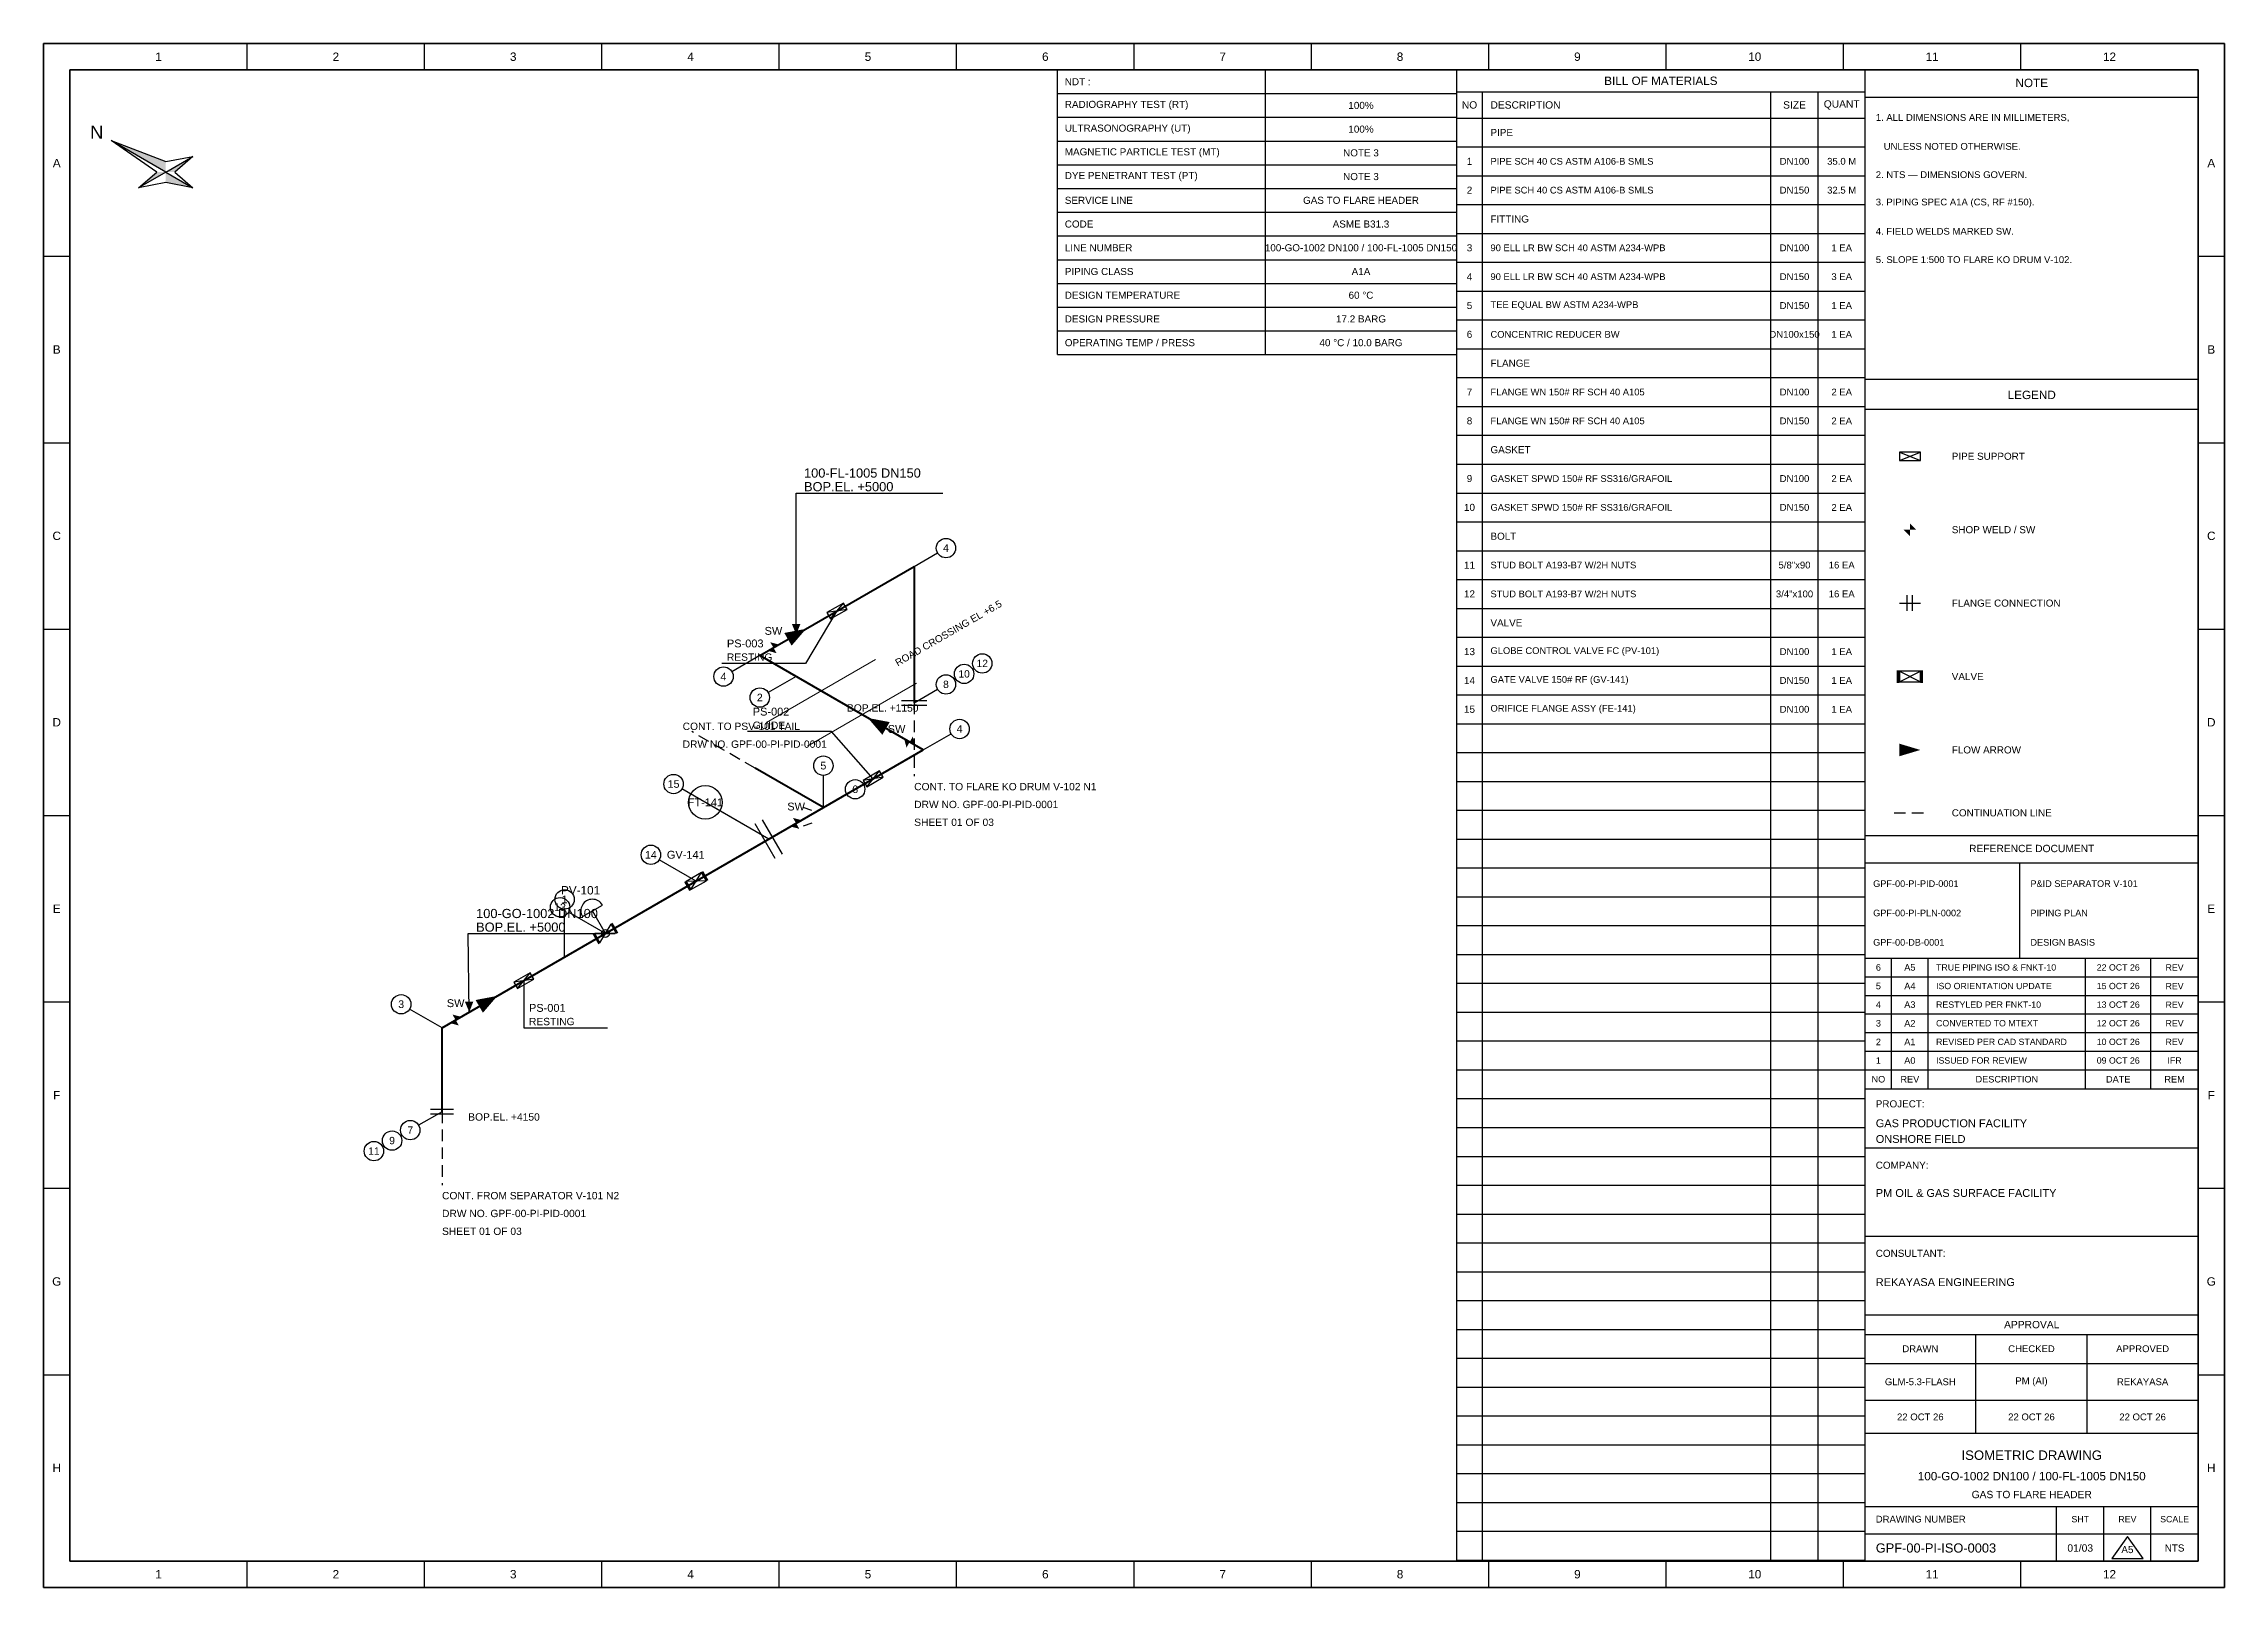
# Model space of a CAD drawing. Header units: millimetres. Extents: x 2 to 1418, y 1 to 296.
# Drawn here: x 2 to 418, y 1.3 to 295.7 of the extents above; entities that cross this region are included whole.
import ezdxf

# ---------------------------------------------------------------- set-up
doc = ezdxf.new("R2010")
doc.units = ezdxf.units.MM
for name, color, linetype, lineweight in [('REF-FRAME', 7, 'Continuous', 35), ('REF-PROC', 7, 'Continuous', 50), ('REF-ROAD', 7, 'Continuous', 18), ('REF-SYM', 7, 'Continuous', 25), ('REF-TEXT', 7, 'Continuous', 18), ('REF-TITLE', 7, 'Continuous', 25)]:
    doc.layers.add(name, color=color, linetype=linetype, lineweight=lineweight)
doc.styles.add('ARIAL', font='arial.ttf')

msp = doc.modelspace()

# ---------------------------------------------------------------- linework, layer by layer
at = {"layer": 'REF-FRAME'}
for p, q in [((2, 295.7), (2, 1.3)), ((418, 295.7), (2, 295.7)), ((418, 1.3), (418, 295.7)), ((7, 290.7), (7, 6.3)), ((413, 290.7), (7, 290.7)), ((413, 6.3), (413, 290.7)), ((7, 6.3), (413, 6.3)), ((2, 1.3), (418, 1.3))]:
    msp.add_line(p, q, dxfattribs=at)
at = {"layer": 'REF-PROC'}
for p, q in [((138.622, 179), (168.067, 196)), ((168.067, 196), (168.067, 170)), ((169.799, 161), (138.622, 179)), ((150.746, 150), (169.799, 161)), ((150.746, 150), (137.756, 157.5)), ((78, 108), (150.746, 150)), ((78, 92), (78, 108))]:
    msp.add_line(p, q, dxfattribs=at)
at = {"layer": 'REF-ROAD'}
for p, q in [((139.921, 166.25), (160.705, 178.25)), ((147.715, 161.75), (168.5, 173.75))]:
    msp.add_line(p, q, dxfattribs=at)
at = {"layer": 'REF-SYM'}
for p, q in [((145.55, 183), (145.55, 210)), ((145.55, 210), (173.55, 210)), ((168.067, 196), (172.527, 198.575)), ((153.344, 187.5), (147.344, 177.5)), ((154.553, 189.006), (151.435, 187.206)), ((155.253, 187.794), (151.435, 187.206)), ((151.435, 187.206), (152.135, 185.994)), ((152.135, 185.994), (154.553, 189.006)), ((152.135, 185.994), (155.253, 187.794)), ((155.253, 187.794), (154.553, 189.006)), ((138.622, 179), (133.296, 175.925)), ((147.344, 177.5), (131.344, 177.5)), ((145.55, 175), (140.224, 171.925)), ((168.067, 170), (172.527, 172.575)), ((165.667, 170.45), (170.467, 170.45)), ((165.667, 169.55), (170.467, 169.55)), ((168.067, 170), (168.067, 167.8)), ((168.067, 166.6), (168.067, 164.4)), ((125.978, 164.3), (125.631, 164.5)), ((128.922, 162.6), (127.017, 163.7)), ((152.272, 164.5), (136.272, 164.5)), ((160.272, 155.5), (152.272, 164.5)), ((168.067, 163.2), (168.067, 161)), ((169.799, 161), (175.125, 164.075)), ((131.867, 160.9), (129.962, 162)), ((134.811, 159.2), (132.906, 160.3)), ((137.756, 157.5), (135.85, 158.6)), ((168.067, 159.8), (168.067, 157.6)), ((150.746, 150), (150.746, 156.15)), ((161.481, 157.006), (158.364, 155.206)), ((162.181, 155.794), (158.364, 155.206)), ((158.364, 155.206), (159.064, 153.994)), ((159.064, 153.994), (161.481, 157.006)), ((159.064, 153.994), (162.181, 155.794)), ((162.181, 155.794), (161.481, 157.006)), ((168.067, 156.4), (168.067, 156)), ((140.354, 144), (123.769, 153.575)), ((140.354, 144), (128.229, 151)), ((148.515, 149.45), (146.915, 150.05)), ((147.715, 148.25), (155.206, 152.575)), ((141.561, 140.309), (137.761, 146.891)), ((142.947, 141.109), (139.147, 147.691)), ((148.515, 147.05), (146.915, 146.45)), ((126.497, 136), (119.439, 140.075)), ((127.52, 137.629), (124.575, 135.929)), ((125.475, 134.371), (127.52, 137.629)), ((128.42, 136.071), (127.52, 137.629)), ((128.42, 136.071), (124.575, 135.929)), ((124.575, 135.929), (125.475, 134.371)), ((125.475, 134.371), (128.42, 136.071)), ((101.383, 121.5), (101.383, 130.65)), ((109.177, 126), (102.119, 130.075)), ((104.772, 129.23), (108.582, 131.43)), ((109.177, 126), (106.677, 130.33)), ((83, 126), (111, 126)), ((83.196, 111), (83, 126)), ((109.177, 126), (107.118, 125.966)), ((108.118, 124.234), (107.118, 125.966)), ((108.118, 124.234), (109.177, 126)), ((109.177, 126), (110.236, 127.766)), ((111.236, 126.034), (109.177, 126)), ((111.236, 126.034), (110.236, 127.766)), ((94.797, 118.506), (91.68, 116.706)), ((95.497, 117.294), (91.68, 116.706)), ((91.68, 116.706), (92.38, 115.494)), ((92.38, 115.494), (94.797, 118.506)), ((92.38, 115.494), (95.497, 117.294)), ((93.588, 117), (93.588, 108)), ((95.497, 117.294), (94.797, 118.506)), ((78, 108), (71.808, 111.575)), ((93.588, 108), (109.588, 108)), ((78, 92), (73.54, 89.425)), ((80.2, 92.45), (75.8, 92.45)), ((80.2, 91.55), (75.8, 91.55)), ((78, 92), (78, 89.8)), ((78, 88.6), (78, 86.4)), ((78, 85.2), (78, 83)), ((78, 81.8), (78, 79.6)), ((78, 78.4), (78, 78))]:
    msp.add_line(p, q, dxfattribs=at)
for centre, radius in [((174.129, 199.5), 1.85), ((181.057, 177.5), 1.85), ((131.694, 175), 1.85), ((174.129, 173.5), 1.85), ((177.593, 175.5), 1.85), ((138.622, 171), 1.85), ((176.727, 165), 1.85), ((150.746, 158), 1.85), ((122.167, 154.5), 1.85), ((128.229, 151), 3.2), ((156.808, 153.5), 1.85), ((117.837, 141), 1.85), ((101.383, 132.5), 1.85), ((100.517, 131), 1.85), ((109.177, 126), 0.75), ((70.206, 112.5), 1.85), ((68.474, 86.5), 1.85), ((71.938, 88.5), 1.85), ((65.01, 84.5), 1.85)]:
    msp.add_circle(centre, radius, dxfattribs=at)
msp.add_arc((106.677, 130.33), 2.2, 30, 210, dxfattribs=at)
for points in [[(25.3, 271.2), (14.908, 277.2), (25.3, 273.2)], [(25.3, 271.2), (20.104, 268.2), (23.568, 271.2)], [(25.3, 271.2), (30.496, 274.2), (27.032, 271.2)], [(25.3, 271.2), (30.496, 268.2), (25.3, 269.2)], [(358, 204.2), (359.2, 203), (358, 201.8), (356.8, 203)], [(147.455, 184.1), (143.291, 183.312), (144.691, 180.888)], [(145.55, 183), (144.75, 185), (146.35, 185)], [(142.259, 181.1), (140.62, 181.539), (140.181, 179.9), (141.82, 179.461)], [(355.5, 173.8), (356, 173.8), (355.5, 176.2), (356, 176.2)], [(360, 173.8), (360.5, 173.8), (360, 176.2), (360.5, 176.2)], [(159.233, 167.1), (161.997, 163.888), (163.397, 166.312)], [(166.161, 163.1), (166.601, 161.461), (168.24, 161.9), (167.801, 163.539)], [(360, 161), (356, 162.2), (356, 159.8)], [(146.589, 147.6), (144.95, 148.039), (144.511, 146.4), (146.15, 145.961)], [(128.47, 135.984), (128.816, 136.184), (127.47, 137.716), (127.816, 137.916)], [(125.179, 134.084), (125.525, 134.284), (124.179, 135.816), (124.525, 136.016)], [(107.822, 123.947), (108.168, 124.147), (106.722, 125.853), (107.068, 126.053)], [(111.286, 125.947), (111.632, 126.147), (110.186, 127.853), (110.532, 128.053)], [(83.196, 111), (82.37, 112.989), (83.97, 113.01)], [(88.566, 114.1), (84.401, 113.312), (85.801, 110.888)], [(81.637, 110.1), (79.998, 110.539), (79.559, 108.9), (81.198, 108.461)]]:
    msp.add_solid(points, dxfattribs=at)
at = {"layer": 'REF-TITLE'}
for p, q in [((40.833, 290.7), (40.833, 295.7)), ((74.667, 290.7), (74.667, 295.7)), ((108.5, 290.7), (108.5, 295.7)), ((142.333, 290.7), (142.333, 295.7)), ((176.167, 290.7), (176.167, 295.7)), ((210, 290.7), (210, 295.7)), ((243.833, 290.7), (243.833, 295.7)), ((277.667, 290.7), (277.667, 295.7)), ((311.5, 290.7), (311.5, 295.7)), ((345.333, 290.7), (345.333, 295.7)), ((379.167, 290.7), (379.167, 295.7)), ((195.4, 236.4), (195.4, 290.7)), ((195.4, 290.7), (271.5, 290.7)), ((235.1, 236.4), (235.1, 290.7)), ((271.5, 290.7), (271.5, 6.3)), ((349.5, 290.7), (271.5, 290.7)), ((349.5, 6.3), (349.5, 290.7)), ((349.5, 290.7), (413, 290.7)), ((413, 6.3), (413, 290.7)), ((195.4, 286.175), (271.5, 286.175)), ((271.5, 286.5), (349.5, 286.5)), ((276.5, 6.3), (276.5, 286.5)), ((331.5, 6.3), (331.5, 286.5)), ((340.5, 6.3), (340.5, 286.5)), ((349.5, 285.5), (413, 285.5)), ((195.4, 281.65), (271.5, 281.65)), ((271.5, 281.5), (349.5, 281.5)), ((14.908, 277.2), (25.3, 273.2)), ((23.568, 271.2), (14.908, 277.2)), ((25.3, 271.2), (14.908, 277.2)), ((195.4, 277.125), (271.5, 277.125)), ((271.5, 276), (349.5, 276)), ((20.104, 268.2), (23.568, 271.2)), ((25.3, 271.2), (20.104, 268.2)), ((25.3, 271.2), (30.496, 274.2)), ((25.3, 273.2), (30.496, 274.2)), ((25.3, 271.2), (30.496, 268.2)), ((30.496, 274.2), (27.032, 271.2)), ((27.032, 271.2), (30.496, 268.2)), ((195.4, 272.6), (271.5, 272.6)), ((271.5, 270.5), (349.5, 270.5)), ((25.3, 269.2), (20.104, 268.2)), ((30.496, 268.2), (25.3, 269.2)), ((195.4, 268.075), (271.5, 268.075)), ((195.4, 263.55), (271.5, 263.55)), ((271.5, 265), (349.5, 265)), ((195.4, 259.025), (271.5, 259.025)), ((271.5, 259.5), (349.5, 259.5)), ((2, 255.15), (7, 255.15)), ((195.4, 254.5), (271.5, 254.5)), ((271.5, 254), (349.5, 254)), ((413, 255.15), (418, 255.15)), ((195.4, 249.975), (271.5, 249.975)), ((195.4, 245.45), (271.5, 245.45)), ((271.5, 248.5), (349.5, 248.5)), ((271.5, 243), (349.5, 243)), ((195.4, 240.925), (271.5, 240.925)), ((271.5, 237.5), (349.5, 237.5)), ((195.4, 236.4), (271.5, 236.4)), ((271.5, 232), (349.5, 232)), ((349.5, 231.7), (413, 231.7)), ((271.5, 226.5), (349.5, 226.5)), ((349.5, 226), (413, 226)), ((271.5, 221), (349.5, 221)), ((2, 219.6), (7, 219.6)), ((356, 216.2), (360, 217.8)), ((356, 217.8), (356, 216.2)), ((356, 217.8), (360, 216.2)), ((360, 217.8), (356, 217.8)), ((360, 216.2), (360, 217.8)), ((413, 219.6), (418, 219.6)), ((271.5, 215.5), (349.5, 215.5)), ((356, 216.2), (360, 216.2)), ((271.5, 210), (349.5, 210)), ((271.5, 204.5), (349.5, 204.5)), ((271.5, 199), (349.5, 199)), ((271.5, 193.5), (349.5, 193.5)), ((271.5, 188), (349.5, 188)), ((356, 189), (360, 189)), ((357.5, 187.5), (357.5, 190.5)), ((358.5, 187.5), (358.5, 190.5)), ((2, 184.05), (7, 184.05)), ((413, 184.05), (418, 184.05)), ((271.5, 182.5), (349.5, 182.5)), ((271.5, 177), (349.5, 177)), ((356, 174), (360, 176)), ((356, 176), (356, 174)), ((356, 176), (360, 174)), ((360, 176), (356, 176)), ((360, 174), (360, 176)), ((271.5, 171.5), (349.5, 171.5)), ((356, 174), (360, 174)), ((271.5, 166), (349.5, 166)), ((271.5, 160.5), (349.5, 160.5)), ((271.5, 155), (349.5, 155)), ((2, 148.5), (7, 148.5)), ((271.5, 149.5), (349.5, 149.5)), ((355, 149), (357.2, 149)), ((358.4, 149), (360.6, 149)), ((413, 148.5), (418, 148.5)), ((271.5, 144), (349.5, 144)), ((349.5, 144.7), (413, 144.7)), ((271.5, 138.5), (349.5, 138.5)), ((349.5, 139.5), (413, 139.5)), ((379, 121.3), (379, 139.5)), ((271.5, 133), (349.5, 133)), ((271.5, 127.5), (349.5, 127.5)), ((271.5, 122), (349.5, 122)), ((349.5, 121.3), (413, 121.3)), ((354.5, 96.4), (354.5, 121.3)), ((361.5, 96.4), (361.5, 121.3)), ((391.5, 96.4), (391.5, 121.3)), ((404, 96.4), (404, 121.3)), ((271.5, 116.5), (349.5, 116.5)), ((349.5, 117.75), (413, 117.75)), ((2, 112.95), (7, 112.95)), ((349.5, 114.2), (413, 114.2)), ((413, 112.95), (418, 112.95)), ((271.5, 111), (349.5, 111)), ((349.5, 110.65), (413, 110.65)), ((271.5, 105.5), (349.5, 105.5)), ((349.5, 107.1), (413, 107.1)), ((271.5, 100), (349.5, 100)), ((349.5, 103.55), (413, 103.55)), ((349.5, 100), (413, 100)), ((349.5, 96.4), (413, 96.4)), ((271.5, 94.5), (349.5, 94.5)), ((271.5, 89), (349.5, 89)), ((271.5, 83.5), (349.5, 83.5)), ((349.5, 85.1), (413, 85.1)), ((2, 77.4), (7, 77.4)), ((271.5, 78), (349.5, 78)), ((413, 77.4), (418, 77.4)), ((271.5, 72.5), (349.5, 72.5)), ((271.5, 67), (349.5, 67)), ((349.5, 68.3), (413, 68.3)), ((271.5, 61.5), (349.5, 61.5)), ((271.5, 56), (349.5, 56)), ((271.5, 50.5), (349.5, 50.5)), ((349.5, 53.3), (413, 53.3)), ((349.5, 49.5), (413, 49.5)), ((370.6, 30.7), (370.6, 49.5)), ((391.8, 30.7), (391.8, 49.5)), ((2, 41.85), (7, 41.85)), ((271.5, 45), (349.5, 45)), ((349.5, 44), (413, 44)), ((413, 41.85), (418, 41.85)), ((271.5, 39.5), (349.5, 39.5)), ((271.5, 34), (349.5, 34)), ((349.5, 37), (413, 37)), ((349.5, 30.7), (413, 30.7)), ((271.5, 28.5), (349.5, 28.5)), ((271.5, 23), (349.5, 23)), ((271.5, 17.5), (349.5, 17.5)), ((349.5, 16.7), (413, 16.7)), ((386, 6.3), (386, 16.7)), ((395, 6.3), (395, 16.7)), ((404, 6.3), (404, 16.7)), ((271.5, 12), (349.5, 12)), ((349.5, 11.5), (413, 11.5)), ((399.5, 11), (396.5, 6.8)), ((402.5, 6.8), (399.5, 11)), ((40.833, 1.3), (40.833, 6.3)), ((74.667, 1.3), (74.667, 6.3)), ((108.5, 1.3), (108.5, 6.3)), ((142.333, 1.3), (142.333, 6.3)), ((176.167, 1.3), (176.167, 6.3)), ((210, 1.3), (210, 6.3)), ((243.833, 1.3), (243.833, 6.3)), ((271.5, 6.5), (349.5, 6.5)), ((271.5, 6.3), (349.5, 6.3)), ((277.667, 1.3), (277.667, 6.3)), ((311.5, 1.3), (311.5, 6.3)), ((345.333, 1.3), (345.333, 6.3)), ((349.5, 6.3), (413, 6.3)), ((379.167, 1.3), (379.167, 6.3)), ((396.5, 6.8), (402.5, 6.8))]:
    msp.add_line(p, q, dxfattribs=at)

# ---------------------------------------------------------------- texts
at = {"layer": 'REF-TEXT', "style": 'ARIAL'}
for s, insert, char_height, attachment_point in [('1', (23.917, 293.2), 1.6, 5), ('2', (57.75, 293.2), 1.6, 5), ('3', (91.583, 293.2), 1.6, 5), ('4', (125.417, 293.2), 1.6, 5), ('5', (159.25, 293.2), 1.6, 5), ('6', (193.083, 293.2), 1.6, 5), ('7', (226.917, 293.2), 1.6, 5), ('8', (260.75, 293.2), 1.6, 5), ('9', (294.583, 293.2), 1.6, 5), ('10', (328.417, 293.2), 1.6, 5), ('11', (362.25, 293.2), 1.6, 5), ('12', (396.083, 293.2), 1.6, 5), ('NDT :', (196.8, 288.438), 1.35, 4), ('BILL OF MATERIALS', (310.5, 288.6), 1.6, 5), ('NOTE', (381.25, 288.2), 1.6, 5), ('RADIOGRAPHY TEST (RT)', (196.8, 283.912), 1.35, 4), ('100%', (253.3, 283.912), 1.35, 5), ('NO', (274, 284), 1.4, 5), ('DESCRIPTION', (278, 284), 1.4, 4), ('SIZE', (336, 284), 1.4, 5), ('QUANT', (345, 284), 1.4, 5), ('N', (12.136, 278.8), 2.5, 5), ('ULTRASONOGRAPHY (UT)', (196.8, 279.387), 1.35, 4), ('100%', (253.3, 279.387), 1.35, 5), ('PIPE', (278, 278.75), 1.35, 4), ('1. ALL DIMENSIONS ARE IN MILLIMETERS,', (351.5, 281.5), 1.3, 4), ('MAGNETIC PARTICLE TEST (MT)', (196.8, 274.863), 1.35, 4), ('NOTE 3', (253.3, 274.863), 1.35, 5), ('   UNLESS NOTED OTHERWISE.', (351.5, 276.1), 1.3, 4), ('A', (4.5, 272.925), 1.6, 5), ('DYE PENETRANT TEST (PT)', (196.8, 270.337), 1.35, 4), ('NOTE 3', (253.3, 270.337), 1.35, 5), ('1', (274, 273.25), 1.35, 5), ('PIPE SCH 40 CS ASTM A106-B SMLS', (278, 273.25), 1.28, 4), ('DN100', (336, 273.25), 1.3, 5), ('35.0 M', (345, 273.25), 1.3, 5), ('2. NTS — DIMENSIONS GOVERN.', (351.5, 270.7), 1.3, 4), ('A', (415.5, 272.925), 1.6, 5), ('SERVICE LINE', (196.8, 265.812), 1.35, 4), ('GAS TO FLARE HEADER', (253.3, 265.812), 1.35, 5), ('2', (274, 267.75), 1.35, 5), ('PIPE SCH 40 CS ASTM A106-B SMLS', (278, 267.75), 1.28, 4), ('DN150', (336, 267.75), 1.3, 5), ('32.5 M', (345, 267.75), 1.3, 5), ('FITTING', (278, 262.25), 1.35, 4), ('3. PIPING SPEC A1A (CS, RF #150).', (351.5, 265.3), 1.3, 4), ('CODE', (196.8, 261.288), 1.35, 4), ('ASME B31.3', (253.3, 261.288), 1.35, 5), ('4. FIELD WELDS MARKED SW.', (351.5, 259.9), 1.3, 4), ('LINE NUMBER', (196.8, 256.762), 1.35, 4), ('100-GO-1002 DN100 / 100-FL-1005 DN150', (253.3, 256.762), 1.35, 5), ('3', (274, 256.75), 1.35, 5), ('90 ELL LR BW SCH 40 ASTM A234-WPB', (278, 256.75), 1.28, 4), ('DN100', (336, 256.75), 1.3, 5), ('1 EA', (345, 256.75), 1.3, 5), ('5. SLOPE 1:500 TO FLARE KO DRUM V-102.', (351.5, 254.5), 1.3, 4), ('PIPING CLASS', (196.8, 252.238), 1.35, 4), ('A1A', (253.3, 252.238), 1.35, 5), ('4', (274, 251.25), 1.35, 5), ('90 ELL LR BW SCH 40 ASTM A234-WPB', (278, 251.25), 1.28, 4), ('DN150', (336, 251.25), 1.3, 5), ('3 EA', (345, 251.25), 1.3, 5), ('DESIGN TEMPERATURE', (196.8, 247.713), 1.35, 4), ('60 °C', (253.3, 247.713), 1.35, 5), ('5', (274, 245.75), 1.35, 5), ('TEE EQUAL BW ASTM A234-WPB', (278, 245.75), 1.28, 4), ('DN150', (336, 245.75), 1.3, 5), ('1 EA', (345, 245.75), 1.3, 5), ('DESIGN PRESSURE', (196.8, 243.188), 1.35, 4), ('17.2 BARG', (253.3, 243.188), 1.35, 5), ('B', (4.5, 237.375), 1.6, 5), ('OPERATING TEMP / PRESS', (196.8, 238.663), 1.35, 4), ('40 °C / 10.0 BARG', (253.3, 238.663), 1.35, 5), ('6', (274, 240.25), 1.35, 5), ('CONCENTRIC REDUCER BW', (278, 240.25), 1.28, 4), ('DN100x150', (336, 240.25), 1.3, 5), ('1 EA', (345, 240.25), 1.3, 5), ('B', (415.5, 237.375), 1.6, 5), ('FLANGE', (278, 234.75), 1.35, 4), ('7', (274, 229.25), 1.35, 5), ('FLANGE WN 150# RF SCH 40 A105', (278, 229.25), 1.28, 4), ('DN100', (336, 229.25), 1.3, 5), ('2 EA', (345, 229.25), 1.3, 5), ('LEGEND', (381.25, 228.7), 1.6, 5), ('8', (274, 223.75), 1.35, 5), ('FLANGE WN 150# RF SCH 40 A105', (278, 223.75), 1.28, 4), ('DN150', (336, 223.75), 1.3, 5), ('2 EA', (345, 223.75), 1.3, 5), ('GASKET', (278, 218.25), 1.35, 4), ('PIPE SUPPORT', (366, 217), 1.35, 4), ('100-FL-1005 DN150', (147.05, 213.8), 1.75, 4), ('9', (274, 212.75), 1.35, 5), ('GASKET SPWD 150# RF SS316/GRAFOIL', (278, 212.75), 1.28, 4), ('DN100', (336, 212.75), 1.3, 5), ('2 EA', (345, 212.75), 1.3, 5), ('BOP.EL. +5000', (147.05, 211.2), 1.75, 4), ('10', (274, 207.25), 1.35, 5), ('GASKET SPWD 150# RF SS316/GRAFOIL', (278, 207.25), 1.28, 4), ('DN150', (336, 207.25), 1.3, 5), ('2 EA', (345, 207.25), 1.3, 5), ('C', (4.5, 201.825), 1.6, 5), ('4', (174.129, 199.5), 1.45, 5), ('BOLT', (278, 201.75), 1.35, 4), ('SHOP WELD / SW', (366, 203), 1.35, 4), ('C', (415.5, 201.825), 1.6, 5), ('11', (274, 196.25), 1.35, 5), ('STUD BOLT A193-B7 W/2H NUTS', (278, 196.25), 1.28, 4), ('5/8"x90', (336, 196.25), 1.3, 5), ('16 EA', (345, 196.25), 1.3, 5), ('12', (274, 190.75), 1.35, 5), ('STUD BOLT A193-B7 W/2H NUTS', (278, 190.75), 1.28, 4), ('3/4"x100', (336, 190.75), 1.3, 5), ('16 EA', (345, 190.75), 1.3, 5), ('FLANGE CONNECTION', (366, 189), 1.35, 4), ('SW', (141.22, 183.7), 1.5, 5), ('VALVE', (278, 185.25), 1.35, 4), ('RESTING', (132.344, 178.7), 1.4, 4), ('PS-003', (132.344, 181.3), 1.5, 4), ('13', (274, 179.75), 1.35, 5), ('GLOBE CONTROL VALVE FC (PV-101)', (278, 179.75), 1.28, 4), ('DN100', (336, 179.75), 1.3, 5), ('1 EA', (345, 179.75), 1.3, 5), ('4', (131.694, 175), 1.45, 5), ('10', (177.593, 175.5), 1.4, 5), ('12', (181.057, 177.5), 1.4, 5), ('14', (274, 174.25), 1.35, 5), ('GATE VALVE 150# RF (GV-141)', (278, 174.25), 1.28, 4), ('DN150', (336, 174.25), 1.3, 5), ('1 EA', (345, 174.25), 1.3, 5), ('VALVE', (366, 175), 1.35, 4), ('2', (138.622, 171), 1.45, 5), ('8', (174.129, 173.5), 1.4, 5), ('D', (4.5, 166.275), 1.6, 5), ('GUIDE', (137.272, 165.7), 1.4, 4), ('PS-002', (137.272, 168.3), 1.5, 4), ('BOP.EL. +1150', (162.067, 169), 1.4, 5), ('15', (274, 168.75), 1.35, 5), ('ORIFICE FLANGE ASSY (FE-141)', (278, 168.75), 1.28, 4), ('DN100', (336, 168.75), 1.3, 5), ('1 EA', (345, 168.75), 1.3, 5), ('D', (415.5, 166.275), 1.6, 5), ('CONT. TO PSV-101 TAIL', (123.899, 165.5), 1.4, 4), ('DRW NO. GPF-00-PI-PID-0001', (123.899, 162.1), 1.4, 4), ('SW', (164.701, 165), 1.5, 5), ('4', (176.727, 165), 1.45, 5), ('5', (150.746, 158), 1.45, 5), ('FLOW ARROW', (366, 161), 1.35, 4), ('15', (122.167, 154.5), 1.45, 5), ('6', (156.808, 153.5), 1.45, 5), ('CONT. TO FLARE KO DRUM V-102 N1', (168.067, 154), 1.4, 4), ('FT-141', (128.229, 151), 1.5, 5), ('SW', (145.55, 150.2), 1.5, 5), ('DRW NO. GPF-00-PI-PID-0001', (168.067, 150.6), 1.4, 4), ('SHEET 01 OF 03', (168.067, 147.2), 1.4, 4), ('CONTINUATION LINE', (366, 149), 1.35, 4), ('14', (117.837, 141), 1.45, 5), ('GV-141', (124.497, 141), 1.5, 5), ('REFERENCE DOCUMENT', (381.25, 142.2), 1.4, 5), ('PV-101', (104.427, 134.227), 1.6, 5), ('1', (101.383, 132.5), 1.45, 5), ('GPF-00-PI-PID-0001', (351, 135.5), 1.25, 4), ('P&ID SEPARATOR V-101', (381, 135.5), 1.25, 4), ('E', (4.5, 130.725), 1.6, 5), ('100-GO-1002 DN100', (84.5, 129.8), 1.75, 4), ('13', (100.517, 131), 1.45, 5), ('GPF-00-PI-PLN-0002', (351, 129.9), 1.25, 4), ('PIPING PLAN', (381, 129.9), 1.25, 4), ('E', (415.5, 130.725), 1.6, 5), ('BOP.EL. +5000', (84.5, 127.2), 1.75, 4), ('GPF-00-DB-0001', (351, 124.3), 1.25, 4), ('DESIGN BASIS', (381, 124.3), 1.25, 4), ('5', (352, 115.975), 1.25, 5), ('6', (352, 119.525), 1.25, 5), ('A5', (358, 119.525), 1.25, 5), ('A4', (358, 115.975), 1.25, 5), ('TRUE PIPING ISO & FNKT-10', (363, 119.525), 1.2, 4), ('ISO ORIENTATION UPDATE', (363, 115.975), 1.2, 4), ('22 OCT 26', (397.75, 119.525), 1.2, 5), ('15 OCT 26', (397.75, 115.975), 1.2, 5), ('REV', (408.5, 119.525), 1.2, 5), ('REV', (408.5, 115.975), 1.2, 5), ('3', (70.206, 112.5), 1.45, 5), ('SW', (80.598, 112.7), 1.5, 5), ('PS-001', (94.588, 111.8), 1.5, 4), ('4', (352, 112.425), 1.25, 5), ('A3', (358, 112.425), 1.25, 5), ('RESTYLED PER FNKT-10', (363, 112.425), 1.2, 4), ('13 OCT 26', (397.75, 112.425), 1.2, 5), ('REV', (408.5, 112.425), 1.2, 5), ('RESTING', (94.588, 109.2), 1.4, 4), ('3', (352, 108.875), 1.25, 5), ('A2', (358, 108.875), 1.25, 5), ('CONVERTED TO MTEXT', (363, 108.875), 1.2, 4), ('12 OCT 26', (397.75, 108.875), 1.2, 5), ('REV', (408.5, 108.875), 1.2, 5), ('2', (352, 105.325), 1.25, 5), ('A1', (358, 105.325), 1.25, 5), ('REVISED PER CAD STANDARD', (363, 105.325), 1.2, 4), ('10 OCT 26', (397.75, 105.325), 1.2, 5), ('REV', (408.5, 105.325), 1.2, 5), ('1', (352, 101.775), 1.25, 5), ('A0', (358, 101.775), 1.25, 5), ('ISSUED FOR REVIEW', (363, 101.775), 1.2, 4), ('09 OCT 26', (397.75, 101.775), 1.2, 5), ('IFR', (408.5, 101.775), 1.2, 5), ('F', (4.5, 95.175), 1.6, 5), ('NO', (352, 98.2), 1.25, 5), ('REV', (358, 98.2), 1.25, 5), ('DESCRIPTION', (376.5, 98.2), 1.25, 5), ('DATE', (397.75, 98.2), 1.25, 5), ('REM', (408.5, 98.2), 1.25, 5), ('F', (415.5, 95.175), 1.6, 5), ('BOP.EL. +4150', (83, 91), 1.4, 4), ('PROJECT:', (351.5, 93.5), 1.35, 4), ('7', (71.938, 88.5), 1.4, 5), ('ONSHORE FIELD', (351.5, 86.8), 1.5, 4), ('GAS PRODUCTION FACILITY', (351.5, 89.8), 1.5, 4), ('11', (65.01, 84.5), 1.4, 5), ('9', (68.474, 86.5), 1.4, 5), ('COMPANY:', (351.5, 81.8), 1.35, 4), ('CONT. FROM SEPARATOR V-101 N2', (78, 76), 1.4, 4), ('PM OIL & GAS SURFACE FACILITY', (351.5, 76.5), 1.5, 4), ('DRW NO. GPF-00-PI-PID-0001', (78, 72.6), 1.4, 4), ('SHEET 01 OF 03', (78, 69.2), 1.4, 4), ('CONSULTANT:', (351.5, 65), 1.35, 4), ('G', (4.5, 59.625), 1.6, 5), ('REKAYASA ENGINEERING', (351.5, 59.5), 1.5, 4), ('G', (415.5, 59.625), 1.6, 5), ('APPROVAL', (381.25, 51.4), 1.4, 5), ('DRAWN', (360, 46.8), 1.3, 5), ('CHECKED', (381.2, 46.8), 1.3, 5), ('APPROVED', (402.4, 46.8), 1.3, 5), ('GLM-5.3-FLASH', (360, 40.5), 1.3, 5), ('PM (AI)', (381.2, 40.5), 1.3, 5), ('REKAYASA', (402.4, 40.5), 1.3, 5), ('22 OCT 26', (360, 33.8), 1.3, 5), ('22 OCT 26', (381.2, 33.8), 1.3, 5), ('22 OCT 26', (402.4, 33.8), 1.3, 5), ('ISOMETRIC DRAWING', (381.25, 26.5), 1.8, 5), ('H', (4.5, 24.075), 1.6, 5), ('100-GO-1002 DN100 / 100-FL-1005 DN150', (381.25, 22.5), 1.6, 5), ('H', (415.5, 24.075), 1.6, 5), ('GAS TO FLARE HEADER', (381.25, 19), 1.4, 5), ('DRAWING NUMBER', (351.5, 14.3), 1.3, 4), ('SHT', (390.5, 14.3), 1.2, 5), ('REV', (399.5, 14.3), 1.2, 5), ('SCALE', (408.5, 14.3), 1.2, 5), ('GPF-00-PI-ISO-0003', (351.5, 8.8), 1.75, 4), ('01/03', (390.5, 8.8), 1.4, 5), ('A5', (399.5, 8.5), 1.35, 5), ('NTS', (408.5, 8.8), 1.35, 5), ('1', (23.917, 3.8), 1.6, 5), ('2', (57.75, 3.8), 1.6, 5), ('3', (91.583, 3.8), 1.6, 5), ('4', (125.417, 3.8), 1.6, 5), ('5', (159.25, 3.8), 1.6, 5), ('6', (193.083, 3.8), 1.6, 5), ('7', (226.917, 3.8), 1.6, 5), ('8', (260.75, 3.8), 1.6, 5), ('9', (294.583, 3.8), 1.6, 5), ('10', (328.417, 3.8), 1.6, 5), ('11', (362.25, 3.8), 1.6, 5), ('12', (396.083, 3.8), 1.6, 5)]:
    msp.add_mtext(s, dxfattribs=dict(at, insert=insert, char_height=char_height, attachment_point=attachment_point))
at = {"layer": 'REF-TEXT', "insert": (164.603, 177.5), "char_height": 1.35, "attachment_point": 4, "rotation": 30, "style": 'ARIAL'}
msp.add_mtext('ROAD CROSSING EL +6.5', dxfattribs=at)

doc.saveas('drawing.dxf')
